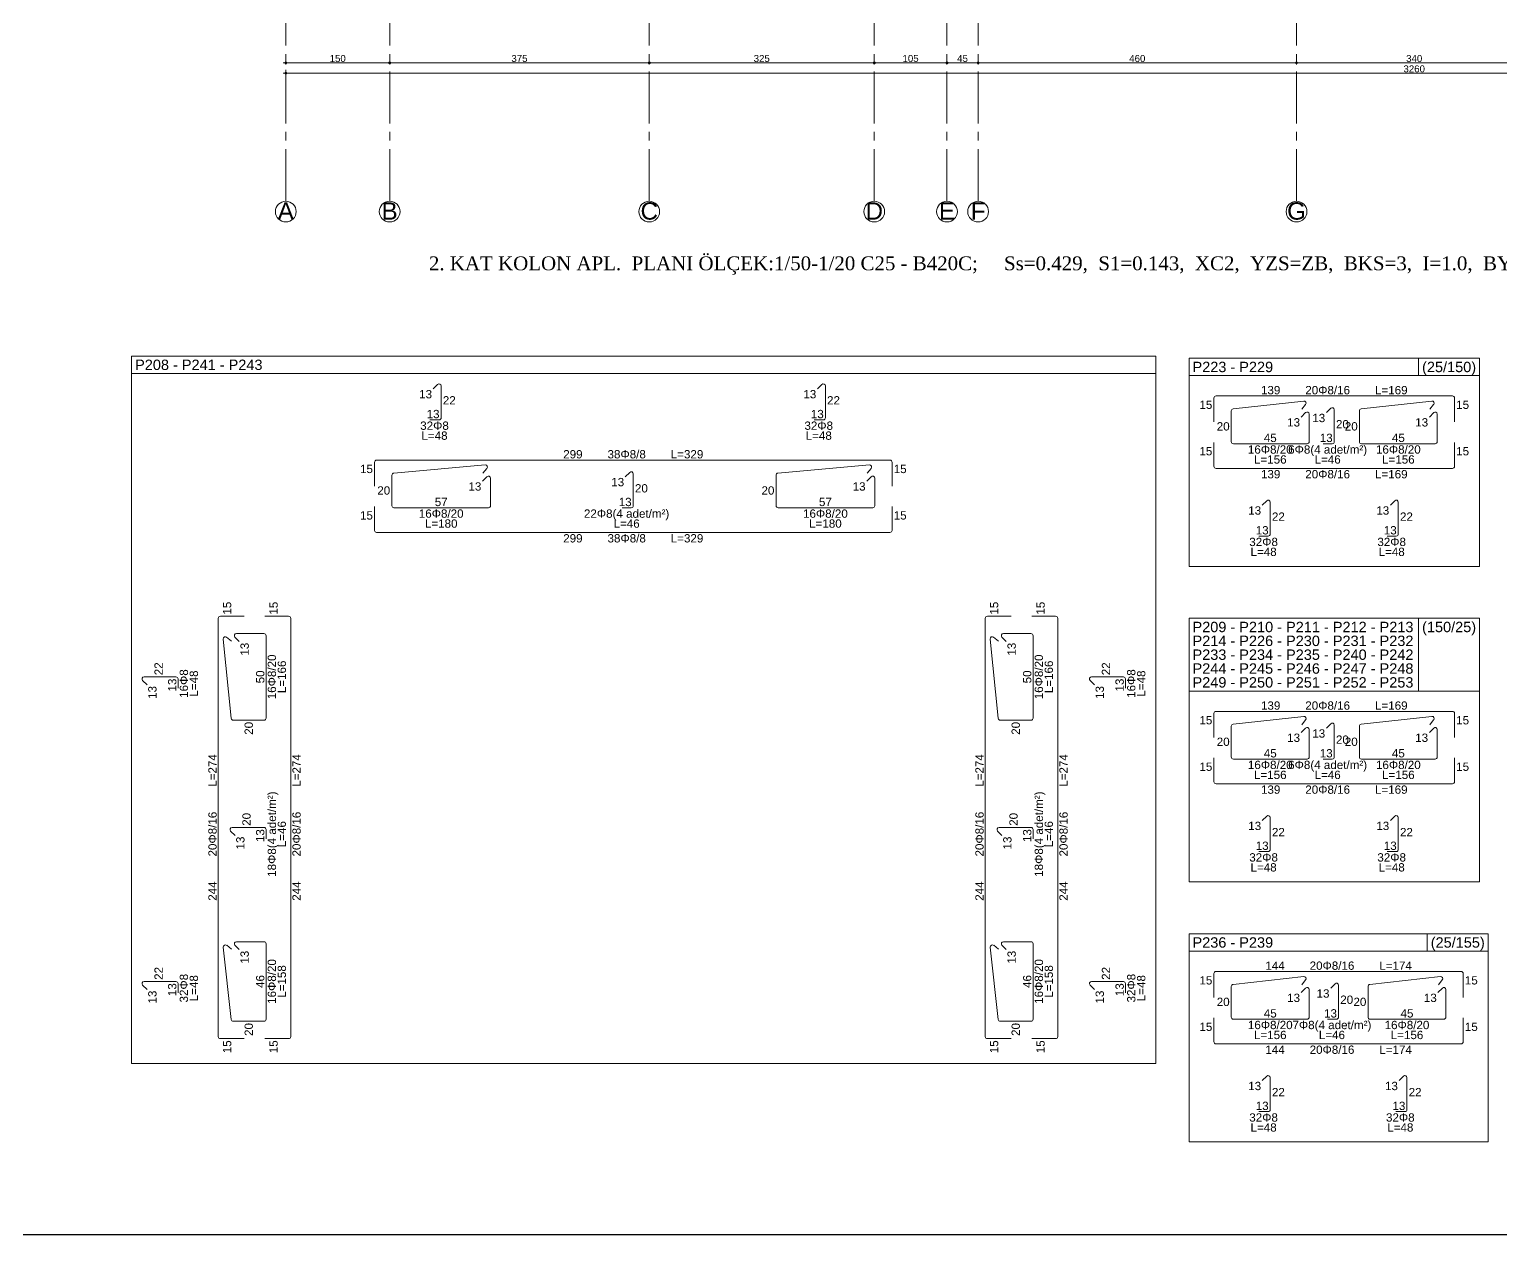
# Model space of a CAD drawing. Header units: millimetres. Extents: x 2232 to 85269, y -3593 to 5869.
# Drawn here: x 28420 to 30545, y 1369 to 3110 of the extents above; entities that cross this region are included whole.
import ezdxf

# ---------------------------------------------------------------- set-up
doc = ezdxf.new("R2010")
doc.units = ezdxf.units.MM
doc.linetypes.add('CENTER2', pattern=[112.5, 75, -12.5, 12.5, -12.5])
doc.linetypes.add('DASHDOT2', pattern=[12.7, 6.35, -3.175, 0, -3.175])
doc.layers.add('aks', color=251, linetype='DASHDOT2', lineweight=35)
for name, color, linetype in [('Donatı Topl. Uzun. Yazısı', 7, 'Continuous'), ('Donatı Uz. Yazısı', 7, 'Continuous'), ('Donatı Yazısı', 7, 'Continuous'), ('Donatı Çizgisi', 7, 'Continuous'), ('Kolon', 7, 'Continuous'), ('Standart', 7, 'Continuous'), ('Ölçülendirme', 7, 'Continuous')]:
    doc.layers.add(name, color=color, linetype=linetype)
doc.styles.add('arial_1_18', font='arial.ttf', dxfattribs={"height": 0.2})
doc.styles.add('times new roman_1_18', font='times.ttf', dxfattribs={"height": 0.2})

# ---------------------------------------------------------------- blocks, each defined once
blk = doc.blocks.new('IDE999Entity6890')
at = {"layer": 'Donatı Çizgisi', "color": 1, "linetype": 'Continuous', "lineweight": 5}
for points in [[(22322.4, 2805.6), (21980.9, 2805.6)], [(21977.9, 2802.6), (21977.9, 2768.1)], [(22146.6, 2787.8), (22140.2, 2781.5)], [(22151.7, 2739.7), (22151.7, 2785.7)], [(22325.4, 2768.1), (22325.4, 2802.6)], [(21977.9, 2738.5), (21977.9, 2704)], [(22135.4, 2736.7), (22148.7, 2736.7)], [(22325.4, 2704), (22325.4, 2738.5)], [(21980.9, 2701), (22322.4, 2701)], [(22054.1, 2654.3), (22047.7, 2647.9)], [(22059.2, 2606.2), (22059.2, 2652.2)], [(22239.1, 2654.3), (22232.7, 2647.9)], [(22244.2, 2606.2), (22244.2, 2652.2)], [(22042.9, 2603.2), (22056.2, 2603.2)], [(22227.9, 2603.2), (22241.2, 2603.2)]]:
    blk.add_lwpolyline(points, dxfattribs=at)
at = {"layer": 'Donatı Çizgisi', "color": 5, "linetype": 'Continuous', "lineweight": 5}
for points in [[(22002.9, 2784), (22002.9, 2739.7)], [(22107.6, 2798.3), (22005.6, 2787)], [(22104.6, 2786.4), (22110.2, 2793.5)], [(22187.9, 2784), (22187.9, 2739.7)], [(22292.6, 2798.3), (22190.6, 2787)], [(22289.6, 2786.4), (22295.2, 2793.5)], [(22110.3, 2781.6), (22104, 2775.2)], [(22115.4, 2739.7), (22115.4, 2779.5)], [(22295.3, 2781.6), (22289, 2775.2)], [(22300.4, 2739.7), (22300.4, 2779.5)], [(22005.9, 2736.7), (22112.4, 2736.7)], [(22190.9, 2736.7), (22297.4, 2736.7)]]:
    blk.add_lwpolyline(points, dxfattribs=at)
at = {"layer": 'Donatı Çizgisi', "color": 1, "linetype": 'Continuous', "lineweight": 5}
for centre, start, end in [((21980.9, 2802.6), 90, 180), ((22322.4, 2802.6), 360, 90), ((22148.7, 2785.7), 0, 135), ((22148.7, 2739.7), 270, 0), ((21980.9, 2704), 180, 270), ((22322.4, 2704), 270, 0), ((22056.2, 2652.2), 0, 135), ((22241.2, 2652.2), 0, 135), ((22056.2, 2606.2), 270, 0), ((22241.2, 2606.2), 270, 0)]:
    blk.add_arc(centre, 3, start, end, dxfattribs=at)
at = {"layer": 'Donatı Çizgisi', "color": 5, "linetype": 'Continuous', "lineweight": 5}
for centre, start, end in [((22005.9, 2784), 96.3402, 180), ((22107.9, 2795.3), 321.3402, 96.3402), ((22190.9, 2784), 96.3402, 180), ((22292.9, 2795.3), 321.3402, 96.3402), ((22112.4, 2779.5), 0, 135), ((22297.4, 2779.5), 0, 135), ((22005.9, 2739.7), 180, 270), ((22112.4, 2739.7), 270, 0), ((22190.9, 2739.7), 180, 270), ((22297.4, 2739.7), 270, 0)]:
    blk.add_arc(centre, 3, start, end, dxfattribs=at)
at = {"layer": 'Standart', "color": 1, "linetype": 'Continuous', "lineweight": 5}
for points in [[(21941.9, 2835), (21941.9, 2860)], [(21941.9, 2860), (22361.5, 2860)], [(22273.5, 2860), (22273.5, 2835)], [(22361.5, 2860), (22361.5, 2835)], [(21941.9, 2835), (22361.5, 2835)], [(21941.9, 2559.4), (21941.9, 2835)], [(22361.5, 2835), (22361.5, 2559.4)], [(22361.5, 2559.4), (21941.9, 2559.4)]]:
    blk.add_lwpolyline(points, dxfattribs=at)
at = {"layer": 'Donatı Topl. Uzun. Yazısı', "color": 1, "linetype": 'Continuous', "lineweight": 5, "style": 'arial_1_18'}
for s, p in [('L=169', (22210.5, 2808)), ('L=156', (22035.7, 2707.9)), ('L=46', (22123.2, 2707.9)), ('L=156', (22220.7, 2707.9)), ('L=169', (22210.5, 2686.6)), ('L=48', (22030.7, 2574.4)), ('L=48', (22215.7, 2574.4))]:
    blk.add_text(s, height=12, rotation=360, dxfattribs=at).set_placement(p)
at = {"layer": 'Donatı Uz. Yazısı', "color": 1, "linetype": 'Continuous', "lineweight": 5, "style": 'arial_1_18'}
for s, p in [('139', (22045.8, 2808)), ('15', (21956.9, 2786.9)), ('15', (22327.8, 2786.9)), ('20', (21981.9, 2755.7)), ('13', (22083.6, 2761.5)), ('13', (22119.9, 2767.8)), ('20', (22154.1, 2758.8)), ('20', (22166.9, 2755.7)), ('13', (22268.6, 2761.5)), ('45', (22049.9, 2739.1)), ('13', (22130.7, 2739.1)), ('45', (22234.9, 2739.1)), ('15', (21956.9, 2719.8)), ('15', (22327.8, 2719.8)), ('139', (22045.8, 2686.6)), ('13', (22027.4, 2634.2)), ('22', (22061.6, 2625.3)), ('13', (22212.4, 2634.2)), ('22', (22246.6, 2625.3)), ('13', (22038.2, 2605.6)), ('13', (22223.2, 2605.6))]:
    blk.add_text(s, height=12, rotation=360, dxfattribs=at).set_placement(p)
at = {"layer": 'Donatı Yazısı', "color": 1, "linetype": 'Continuous', "lineweight": 5, "style": 'arial_1_18'}
for s, p in [('20Φ8/16', (22109.8, 2808)), ('16Φ8/20', (22026.9, 2722.3)), ('6Φ8(4 adet/m²)', (22085.1, 2722.3)), ('16Φ8/20', (22211.9, 2722.3)), ('20Φ8/16', (22109.8, 2686.6)), ('32Φ8', (22028.9, 2588.8)), ('32Φ8', (22213.9, 2588.8))]:
    blk.add_text(s, height=12, rotation=360, dxfattribs=at).set_placement(p)
at = {"layer": 'Standart', "color": 1, "linetype": 'Continuous', "lineweight": 5, "style": 'arial_1_18'}
for s, p in [('P223 - P229', (21946.9, 2840)), ('(25/150)', (22278.5, 2840))]:
    blk.add_text(s, height=15, dxfattribs=at).set_placement(p)
blk = doc.blocks.new('IDE999Entity6891')
at = {"layer": 'Donatı Çizgisi', "color": 1, "linetype": 'Continuous', "lineweight": 5}
for points in [[(21977.9, 2347), (21977.9, 2312.5)], [(22322.4, 2350), (21980.9, 2350)], [(22325.4, 2312.5), (22325.4, 2347)], [(22146.6, 2332.2), (22140.2, 2325.8)], [(22151.7, 2284.1), (22151.7, 2330.1)], [(21977.9, 2282.9), (21977.9, 2248.4)], [(22135.4, 2281.1), (22148.7, 2281.1)], [(22325.4, 2248.4), (22325.4, 2282.9)], [(21980.9, 2245.4), (22322.4, 2245.4)], [(22054.1, 2198.6), (22047.7, 2192.3)], [(22059.2, 2150.5), (22059.2, 2196.5)], [(22239.1, 2198.6), (22232.7, 2192.3)], [(22244.2, 2150.5), (22244.2, 2196.5)], [(22042.9, 2147.5), (22056.2, 2147.5)], [(22227.9, 2147.5), (22241.2, 2147.5)]]:
    blk.add_lwpolyline(points, dxfattribs=at)
at = {"layer": 'Donatı Çizgisi', "color": 5, "linetype": 'Continuous', "lineweight": 5}
for points in [[(22107.6, 2342.7), (22005.6, 2331.3)], [(22104.6, 2330.8), (22110.2, 2337.8)], [(22292.6, 2342.7), (22190.6, 2331.3)], [(22289.6, 2330.8), (22295.2, 2337.8)], [(22002.9, 2328.4), (22002.9, 2284.1)], [(22110.3, 2325.9), (22104, 2319.6)], [(22115.4, 2284.1), (22115.4, 2323.8)], [(22187.9, 2328.4), (22187.9, 2284.1)], [(22295.3, 2325.9), (22289, 2319.6)], [(22300.4, 2284.1), (22300.4, 2323.8)], [(22005.9, 2281.1), (22112.4, 2281.1)], [(22190.9, 2281.1), (22297.4, 2281.1)]]:
    blk.add_lwpolyline(points, dxfattribs=at)
at = {"layer": 'Donatı Çizgisi', "color": 1, "linetype": 'Continuous', "lineweight": 5}
for centre, start, end in [((21980.9, 2347), 90, 180), ((22322.4, 2347), 0, 90), ((22148.7, 2330.1), 0, 135), ((22148.7, 2284.1), 270, 0), ((21980.9, 2248.4), 180, 270), ((22322.4, 2248.4), 270, 0), ((22056.2, 2196.5), 0, 135), ((22241.2, 2196.5), 0, 135), ((22056.2, 2150.5), 270, 0), ((22241.2, 2150.5), 270, 0)]:
    blk.add_arc(centre, 3, start, end, dxfattribs=at)
at = {"layer": 'Donatı Çizgisi', "color": 5, "linetype": 'Continuous', "lineweight": 5}
for centre, start, end in [((22107.9, 2339.7), 321.3402, 96.3402), ((22292.9, 2339.7), 321.3402, 96.3402), ((22005.9, 2328.4), 96.3402, 180), ((22112.4, 2323.8), 0, 135), ((22190.9, 2328.4), 96.3402, 180), ((22297.4, 2323.8), 0, 135), ((22005.9, 2284.1), 180, 270), ((22112.4, 2284.1), 270, 0), ((22190.9, 2284.1), 180, 270), ((22297.4, 2284.1), 270, 0)]:
    blk.add_arc(centre, 3, start, end, dxfattribs=at)
at = {"layer": 'Standart', "color": 1, "linetype": 'Continuous', "lineweight": 5}
for points in [[(21941.9, 2379.4), (21941.9, 2484.4)], [(21941.9, 2484.4), (22361.5, 2484.4)], [(22273.5, 2484.4), (22273.5, 2379.4)], [(22361.5, 2484.4), (22361.5, 2379.4)], [(21941.9, 2379.4), (22361.5, 2379.4)], [(21941.9, 2103.7), (21941.9, 2379.4)], [(22361.5, 2379.4), (22361.5, 2103.7)], [(22361.5, 2103.7), (21941.9, 2103.7)]]:
    blk.add_lwpolyline(points, dxfattribs=at)
at = {"layer": 'Donatı Topl. Uzun. Yazısı', "color": 1, "linetype": 'Continuous', "lineweight": 5, "style": 'arial_1_18'}
for s, p in [('L=169', (22210.5, 2352.4)), ('L=156', (22035.7, 2252.3)), ('L=46', (22123.2, 2252.3)), ('L=156', (22220.7, 2252.3)), ('L=169', (22210.5, 2231)), ('L=48', (22030.7, 2118.7)), ('L=48', (22215.7, 2118.7))]:
    blk.add_text(s, height=12, rotation=360, dxfattribs=at).set_placement(p)
at = {"layer": 'Donatı Uz. Yazısı', "color": 1, "linetype": 'Continuous', "lineweight": 5, "style": 'arial_1_18'}
for s, p in [('139', (22045.8, 2352.4)), ('15', (21956.9, 2331.2)), ('15', (22327.8, 2331.2)), ('13', (22083.6, 2305.9)), ('13', (22119.9, 2312.1)), ('13', (22268.6, 2305.9)), ('20', (21981.9, 2300.1)), ('45', (22049.9, 2283.5)), ('13', (22130.7, 2283.5)), ('20', (22154.1, 2303.2)), ('20', (22166.9, 2300.1)), ('45', (22234.9, 2283.5)), ('15', (21956.9, 2264.1)), ('15', (22327.8, 2264.1)), ('139', (22045.8, 2231)), ('13', (22027.4, 2178.6)), ('13', (22212.4, 2178.6)), ('22', (22061.6, 2169.6)), ('22', (22246.6, 2169.6)), ('13', (22038.2, 2149.9)), ('13', (22223.2, 2149.9))]:
    blk.add_text(s, height=12, rotation=360, dxfattribs=at).set_placement(p)
at = {"layer": 'Donatı Yazısı', "color": 1, "linetype": 'Continuous', "lineweight": 5, "style": 'arial_1_18'}
for s, p in [('20Φ8/16', (22109.8, 2352.4)), ('16Φ8/20', (22026.9, 2266.7)), ('6Φ8(4 adet/m²)', (22085.1, 2266.7)), ('16Φ8/20', (22211.9, 2266.7)), ('20Φ8/16', (22109.8, 2231)), ('32Φ8', (22028.9, 2133.1)), ('32Φ8', (22213.9, 2133.1))]:
    blk.add_text(s, height=12, rotation=360, dxfattribs=at).set_placement(p)
at = {"layer": 'Standart', "color": 1, "linetype": 'Continuous', "lineweight": 5, "style": 'arial_1_18'}
for s, p in [('P209 - P210 - P211 - P212 - P213', (21946.9, 2464.4)), ('(150/25)', (22278.5, 2464.4)), ('P214 - P226 - P230 - P231 - P232', (21946.9, 2444.4)), ('P233 - P234 - P235 - P240 - P242', (21946.9, 2424.4)), ('P244 - P245 - P246 - P247 - P248', (21946.9, 2404.4)), ('P249 - P250 - P251 - P252 - P253', (21946.9, 2384.4))]:
    blk.add_text(s, height=15, dxfattribs=at).set_placement(p)
blk = doc.blocks.new('IDE999Entity6892')
at = {"layer": 'Donatı Çizgisi', "color": 1, "linetype": 'Continuous', "lineweight": 5}
for points in [[(21977.9, 1971.3), (21977.9, 1936.8)], [(22334.9, 1974.3), (21980.9, 1974.3)], [(22152.8, 1956.5), (22146.5, 1950.2)], [(22337.9, 1936.8), (22337.9, 1971.3)], [(22157.9, 1908.4), (22157.9, 1954.4)], [(21977.9, 1907.2), (21977.9, 1872.7)], [(22141.7, 1905.4), (22154.9, 1905.4)], [(22337.9, 1872.7), (22337.9, 1907.2)], [(21980.9, 1869.7), (22334.9, 1869.7)], [(22054.1, 1823), (22047.7, 1816.6)], [(22059.2, 1774.8), (22059.2, 1820.9)], [(22251.6, 1823), (22245.2, 1816.6)], [(22256.7, 1774.8), (22256.7, 1820.9)], [(22042.9, 1771.8), (22056.2, 1771.8)], [(22240.4, 1771.8), (22253.7, 1771.8)]]:
    blk.add_lwpolyline(points, dxfattribs=at)
at = {"layer": 'Donatı Çizgisi', "color": 5, "linetype": 'Continuous', "lineweight": 5}
for points in [[(22107.6, 1967), (22005.6, 1955.7)], [(22104.6, 1955.1), (22110.2, 1962.2)], [(22305.1, 1967), (22203.1, 1955.7)], [(22302.1, 1955.1), (22307.7, 1962.2)], [(22002.9, 1952.7), (22002.9, 1908.4)], [(22110.3, 1950.3), (22104, 1943.9)], [(22115.4, 1908.4), (22115.4, 1948.2)], [(22200.4, 1952.7), (22200.4, 1908.4)], [(22307.8, 1950.3), (22301.5, 1943.9)], [(22312.9, 1908.4), (22312.9, 1948.2)], [(22005.9, 1905.4), (22112.4, 1905.4)], [(22203.4, 1905.4), (22309.9, 1905.4)]]:
    blk.add_lwpolyline(points, dxfattribs=at)
at = {"layer": 'Donatı Çizgisi', "color": 1, "linetype": 'Continuous', "lineweight": 5}
for centre, start, end in [((21980.9, 1971.3), 90, 180), ((22154.9, 1954.4), 0, 135), ((22334.9, 1971.3), 0, 90), ((22154.9, 1908.4), 270, 0), ((21980.9, 1872.7), 180, 270), ((22334.9, 1872.7), 270, 0), ((22056.2, 1820.9), 0, 135), ((22253.7, 1820.9), 0, 135), ((22056.2, 1774.8), 270, 0), ((22253.7, 1774.8), 270, 0)]:
    blk.add_arc(centre, 3, start, end, dxfattribs=at)
at = {"layer": 'Donatı Çizgisi', "color": 5, "linetype": 'Continuous', "lineweight": 5}
for centre, start, end in [((22005.9, 1952.7), 96.3402, 180), ((22107.9, 1964), 321.3402, 96.3402), ((22203.4, 1952.7), 96.3402, 180), ((22305.4, 1964), 321.3402, 96.3402), ((22112.4, 1948.2), 0, 135), ((22309.9, 1948.2), 0, 135), ((22005.9, 1908.4), 180, 270), ((22112.4, 1908.4), 270, 0), ((22203.4, 1908.4), 180, 270), ((22309.9, 1908.4), 270, 0)]:
    blk.add_arc(centre, 3, start, end, dxfattribs=at)
at = {"layer": 'Standart', "color": 1, "linetype": 'Continuous', "lineweight": 5}
for points in [[(21941.9, 2003.7), (21941.9, 2028.7)], [(21941.9, 2028.7), (22374, 2028.7)], [(22286, 2028.7), (22286, 2003.7)], [(22374, 2028.7), (22374, 2003.7)], [(21941.9, 2003.7), (22374, 2003.7)], [(21941.9, 1728.1), (21941.9, 2003.7)], [(22374, 2003.7), (22374, 1728.1)], [(22374, 1728.1), (21941.9, 1728.1)]]:
    blk.add_lwpolyline(points, dxfattribs=at)
at = {"layer": 'Donatı Topl. Uzun. Yazısı', "color": 1, "linetype": 'Continuous', "lineweight": 5, "style": 'arial_1_18'}
for s, p in [('L=174', (22216.7, 1976.7)), ('L=156', (22035.7, 1876.6)), ('L=46', (22129.4, 1876.6)), ('L=156', (22233.2, 1876.6)), ('L=174', (22216.7, 1855.3)), ('L=48', (22030.7, 1743)), ('L=48', (22228.2, 1743))]:
    blk.add_text(s, height=12, rotation=360, dxfattribs=at).set_placement(p)
at = {"layer": 'Donatı Uz. Yazısı', "color": 1, "linetype": 'Continuous', "lineweight": 5, "style": 'arial_1_18'}
for s, p in [('144', (22052.1, 1976.7)), ('15', (21956.9, 1955.5)), ('15', (22340.3, 1955.5)), ('20', (21981.9, 1924.4)), ('13', (22083.6, 1930.2)), ('13', (22126.1, 1936.5)), ('20', (22160.3, 1927.5)), ('20', (22179.4, 1924.4)), ('13', (22281.1, 1930.2)), ('45', (22049.9, 1907.8)), ('13', (22136.9, 1907.8)), ('45', (22247.4, 1907.8)), ('15', (21956.9, 1888.4)), ('15', (22340.3, 1888.4)), ('144', (22052.1, 1855.3)), ('13', (22027.4, 1802.9)), ('13', (22224.9, 1802.9)), ('13', (22038.2, 1774.2)), ('22', (22061.6, 1794)), ('13', (22235.7, 1774.2)), ('22', (22259.1, 1794))]:
    blk.add_text(s, height=12, rotation=360, dxfattribs=at).set_placement(p)
at = {"layer": 'Donatı Yazısı', "color": 1, "linetype": 'Continuous', "lineweight": 5, "style": 'arial_1_18'}
for s, p in [('20Φ8/16', (22116.1, 1976.7)), ('16Φ8/20', (22026.9, 1891)), ('7Φ8(4 adet/m²)', (22091.3, 1891)), ('16Φ8/20', (22224.4, 1891)), ('20Φ8/16', (22116.1, 1855.3)), ('32Φ8', (22028.9, 1757.4)), ('32Φ8', (22226.4, 1757.4))]:
    blk.add_text(s, height=12, rotation=360, dxfattribs=at).set_placement(p)
at = {"layer": 'Standart', "color": 1, "linetype": 'Continuous', "lineweight": 5, "style": 'arial_1_18'}
for s, p in [('P236 - P239', (21946.9, 2008.7)), ('(25/155)', (22291, 2008.7))]:
    blk.add_text(s, height=15, dxfattribs=at).set_placement(p)
blk = doc.blocks.new('IDE999Entity6895')
at = {"layer": 'Donatı Çizgisi', "color": 1, "linetype": 'Continuous', "lineweight": 5}
for points in [[(22383.9, 860.9), (22377.5, 854.5)], [(22389, 812.7), (22389, 858.7)], [(22938.9, 860.9), (22932.5, 854.5)], [(22944, 812.7), (22944, 858.7)], [(22372.8, 809.7), (22386, 809.7)], [(22927.8, 809.7), (22941, 809.7)], [(22292.8, 748.6), (22292.8, 714.1)], [(23037.3, 751.6), (22295.8, 751.6)], [(23040.3, 714.1), (23040.3, 748.6)], [(22661.4, 733.8), (22655, 727.5)], [(22666.5, 685.7), (22666.5, 731.7)], [(22292.8, 684.5), (22292.8, 650)], [(22650.3, 682.7), (22663.5, 682.7)], [(23040.3, 650), (23040.3, 684.5)], [(22295.8, 647), (23037.3, 647)], [(22067.1, 522.9), (22067.1, -81.1)], [(22104.6, 525.9), (22070.1, 525.9)], [(22168.7, 525.9), (22134.2, 525.9)], [(22171.7, -81.1), (22171.7, 522.9)], [(23175, 522.9), (23175, -81.1)], [(23212.5, 525.9), (23178, 525.9)], [(23276.6, 525.9), (23242.1, 525.9)], [(23279.6, -81.1), (23279.6, 522.9)], [(21957.8, 433.3), (21964.1, 426.9)], [(22005.9, 438.4), (21959.9, 438.4)], [(22008.9, 422.1), (22008.9, 435.4)], [(23326.3, 433.3), (23332.6, 426.9)], [(23374.4, 438.4), (23328.4, 438.4)], [(23377.4, 422.1), (23377.4, 435.4)], [(22084.8, 215.8), (22091.2, 209.4)], [(22133, 220.9), (22087, 220.9)], [(22136, 204.6), (22136, 217.9)], [(23192.7, 215.8), (23199.1, 209.4)], [(23240.9, 220.9), (23194.9, 220.9)], [(23243.9, 204.6), (23243.9, 217.9)], [(21957.8, -6.7), (21964.1, -13.1)], [(22005.9, -1.6), (21959.9, -1.6)], [(22008.9, -17.9), (22008.9, -4.6)], [(23326.3, -6.7), (23332.6, -13.1)], [(23374.4, -1.6), (23328.4, -1.6)], [(23377.4, -17.9), (23377.4, -4.6)], [(22070.1, -84.1), (22104.6, -84.1)], [(22134.2, -84.1), (22168.7, -84.1)], [(23178, -84.1), (23212.5, -84.1)], [(23242.1, -84.1), (23276.6, -84.1)]]:
    blk.add_lwpolyline(points, dxfattribs=at)
at = {"layer": 'Donatı Çizgisi', "color": 5, "linetype": 'Continuous', "lineweight": 5}
for points in [[(22452.5, 744.5), (22320.5, 732.9)], [(23007.5, 744.5), (22875.5, 732.9)], [(22317.8, 729.9), (22317.8, 685.7)], [(22455.1, 727.6), (22448.8, 721.2)], [(22449.3, 732.7), (22455.1, 739.6)], [(22460.3, 685.7), (22460.3, 725.4)], [(22872.8, 729.9), (22872.8, 685.7)], [(23010.1, 727.6), (23003.8, 721.2)], [(23004.3, 732.7), (23010.1, 739.6)], [(23015.3, 685.7), (23015.3, 725.4)], [(22320.8, 682.7), (22457.3, 682.7)], [(22875.8, 682.7), (23012.3, 682.7)], [(22074.2, 493.1), (22085.7, 378.6)], [(22086.1, 490), (22079.1, 495.7)], [(22091.1, 495.8), (22097.4, 489.4)], [(22133, 500.9), (22093.2, 500.9)], [(22136, 378.9), (22136, 497.9)], [(23182.1, 493.1), (23193.6, 378.6)], [(23194, 490), (23187, 495.7)], [(23199, 495.8), (23205.3, 489.4)], [(23240.9, 500.9), (23201.1, 500.9)], [(23243.9, 378.9), (23243.9, 497.9)], [(22088.7, 375.9), (22133, 375.9)], [(23196.6, 375.9), (23240.9, 375.9)], [(22074.3, 48), (22085.7, -56.4)], [(22086.2, 45), (22079.2, 50.7)], [(22091.1, 50.8), (22097.4, 44.4)], [(22133, 55.9), (22093.2, 55.9)], [(22136, -56.1), (22136, 52.9)], [(23182.2, 48), (23193.6, -56.4)], [(23194.1, 45), (23187.1, 50.7)], [(23199, 50.8), (23205.3, 44.4)], [(23240.9, 55.9), (23201.1, 55.9)], [(23243.9, -56.1), (23243.9, 52.9)], [(22088.6, -59.1), (22133, -59.1)], [(23196.5, -59.1), (23240.9, -59.1)]]:
    blk.add_lwpolyline(points, dxfattribs=at)
at = {"layer": 'Donatı Çizgisi', "color": 1, "linetype": 'Continuous', "lineweight": 5}
for centre, start, end in [((22386, 858.7), 0, 135), ((22941, 858.7), 0, 135), ((22386, 812.7), 270, 0), ((22941, 812.7), 270, 0), ((22295.8, 748.6), 90, 180), ((23037.3, 748.6), 0, 90), ((22663.5, 731.7), 0, 135), ((22663.5, 685.7), 270, 0), ((22295.8, 650), 180, 270), ((23037.3, 650), 270, 0), ((22070.1, 522.9), 90, 180), ((22168.7, 522.9), 0, 90), ((23178, 522.9), 90, 180), ((23276.6, 522.9), 0, 90), ((21959.9, 435.4), 90, 225), ((22005.9, 435.4), 0, 90), ((23328.4, 435.4), 90, 225), ((23374.4, 435.4), 0, 90), ((22087, 217.9), 90, 225), ((22133, 217.9), 0, 90), ((23194.9, 217.9), 90, 225), ((23240.9, 217.9), 0, 90), ((21959.9, -4.6), 90, 225), ((22005.9, -4.6), 0, 90), ((23328.4, -4.6), 90, 225), ((23374.4, -4.6), 0, 90), ((22070.1, -81.1), 180, 270), ((22168.7, -81.1), 270, 0), ((23178, -81.1), 180, 270), ((23276.6, -81.1), 270, 0)]:
    blk.add_arc(centre, 3, start, end, dxfattribs=at)
at = {"layer": 'Donatı Çizgisi', "color": 5, "linetype": 'Continuous', "lineweight": 5}
for centre, start, end in [((22452.8, 741.5), 320.0131, 95.0131), ((23007.8, 741.5), 320.0131, 95.0131), ((22320.8, 729.9), 95.0131, 180), ((22457.3, 725.4), 0, 135), ((22875.8, 729.9), 95.0131, 180), ((23012.3, 725.4), 0, 135), ((22320.8, 685.7), 180, 270), ((22457.3, 685.7), 270, 0), ((22875.8, 685.7), 180, 270), ((23012.3, 685.7), 270, 0), ((22077.2, 493.4), 50.7106, 185.7106), ((22093.2, 497.9), 90, 225), ((22133, 497.9), 0, 90), ((23185.1, 493.4), 50.7106, 185.7106), ((23201.1, 497.9), 90, 225), ((23240.9, 497.9), 0, 90), ((22088.7, 378.9), 185.7106, 270), ((22133, 378.9), 270, 0), ((23196.6, 378.9), 185.7106, 270), ((23240.9, 378.9), 270, 0), ((22077.3, 48.3), 51.2034, 186.2034), ((22093.2, 52.9), 90, 225), ((22133, 52.9), 0, 90), ((23185.2, 48.3), 51.2034, 186.2034), ((23201.1, 52.9), 90, 225), ((23240.9, 52.9), 0, 90), ((22088.6, -56.1), 186.2034, 270), ((22133, -56.1), 270, 0), ((23196.5, -56.1), 186.2034, 270), ((23240.9, -56.1), 270, 0)]:
    blk.add_arc(centre, 3, start, end, dxfattribs=at)
at = {"layer": 'Standart', "color": 1, "linetype": 'Continuous', "lineweight": 5}
for points in [[(21941.9, 876.7), (21941.9, 901.7)], [(21941.9, 901.7), (23421.2, 901.7)], [(23421.2, 901.7), (23421.2, 876.7)], [(21941.9, 876.7), (23421.2, 876.7)], [(21941.9, -120.2), (21941.9, 876.7)], [(23421.2, 876.7), (23421.2, -120.2)], [(23421.2, -120.2), (21941.9, -120.2)]]:
    blk.add_lwpolyline(points, dxfattribs=at)
at = {"layer": 'Donatı Topl. Uzun. Yazısı', "color": 1, "linetype": 'Continuous', "lineweight": 5, "style": 'arial_1_18'}
for s, p in [('L=48', (22360.5, 780.9)), ('L=48', (22915.5, 780.9)), ('L=329', (22720.6, 754)), ('L=180', (22365.5, 653.9)), ('L=46', (22638, 653.9)), ('L=180', (22920.5, 653.9)), ('L=329', (22720.6, 632.6))]:
    blk.add_text(s, height=12, dxfattribs=at).set_placement(p)
for s, p in [('L=48', (22037.7, 409.9)), ('L=166', (22164.8, 414.9)), ('L=166', (23272.7, 414.9)), ('L=48', (23406.2, 409.9)), ('L=274', (22064.7, 279.7)), ('L=274', (22186.1, 279.7)), ('L=274', (23172.6, 279.7)), ('L=274', (23294, 279.7)), ('L=46', (22164.8, 192.4)), ('L=46', (23272.7, 192.4)), ('L=48', (22037.7, -30.1)), ('L=158', (22164.8, -25.1)), ('L=158', (23272.7, -25.1)), ('L=48', (23406.2, -30.1))]:
    blk.add_text(s, height=12, rotation=90, dxfattribs=at).set_placement(p)
at = {"layer": 'Donatı Uz. Yazısı', "color": 1, "linetype": 'Continuous', "lineweight": 5, "style": 'arial_1_18'}
for s, p in [('13', (22357.2, 840.8)), ('13', (22912.2, 840.8)), ('22', (22391.4, 831.9)), ('22', (22946.4, 831.9)), ('13', (22368, 812.1)), ('13', (22923, 812.1)), ('299', (22565.3, 754)), ('15', (22271.7, 732.8)), ('13', (22634.7, 713.8)), ('20', (22296.7, 701.7)), ('13', (22428.4, 707.5)), ('20', (22668.9, 704.8)), ('20', (22851.7, 701.7)), ('13', (22983.4, 707.5)), ('57', (22379.7, 685.1)), ('13', (22645.5, 685.1)), ('57', (22934.7, 685.1)), ('15', (23042.7, 665.7)), ('299', (22565.3, 632.6))]:
    blk.add_text(s, height=12, dxfattribs=at).set_placement(p)
for s, rotation, p in [('15', 360, (23042.7, 732.8)), ('15', 360, (22271.7, 665.7)), ('15', 90, (22085.8, 528.3)), ('15', 90, (22152.9, 528.3)), ('15', 90, (23193.7, 528.3)), ('15', 90, (23260.8, 528.3)), ('13', 90, (22111.1, 469.1)), ('13', 90, (23219, 469.1)), ('22', 90, (21986.8, 440.8)), ('50', 90, (22133.6, 429.1)), ('50', 90, (23241.5, 429.1)), ('22', 90, (23355.3, 440.8)), ('13', 90, (22006.5, 417.3)), ('13', 90, (23375, 417.3)), ('13', 90, (21977.8, 406.6)), ('13', 90, (23346.3, 406.6)), ('20', 90, (22117, 354.8)), ('20', 90, (23224.9, 354.8)), ('20', 90, (22113.8, 223.3)), ('20', 90, (23221.7, 223.3)), ('13', 90, (22133.6, 199.8)), ('13', 90, (23241.5, 199.8)), ('13', 90, (22104.9, 189.1)), ('13', 90, (23212.8, 189.1)), ('244', 90, (22064.7, 115)), ('244', 90, (22186.1, 115)), ('244', 90, (23172.6, 115)), ('244', 90, (23294, 115)), ('13', 90, (22111.1, 24.1)), ('13', 90, (23219, 24.1)), ('22', 90, (21986.8, 0.8)), ('46', 90, (22133.6, -10.9)), ('46', 90, (23241.5, -10.9)), ('22', 90, (23355.3, 0.8)), ('13', 90, (21977.8, -33.4)), ('13', 90, (22006.5, -22.7)), ('13', 90, (23346.3, -33.4)), ('13', 90, (23375, -22.7)), ('20', 90, (22117, -80.2)), ('20', 90, (23224.9, -80.2)), ('15', 90, (22085.8, -105.2)), ('15', 90, (22152.9, -105.2)), ('15', 90, (23193.7, -105.2)), ('15', 90, (23260.8, -105.2))]:
    blk.add_text(s, height=12, rotation=rotation, dxfattribs=at).set_placement(p)
at = {"layer": 'Donatı Yazısı', "color": 1, "linetype": 'Continuous', "lineweight": 5, "style": 'arial_1_18'}
for s, p in [('32Φ8', (22358.7, 795.3)), ('32Φ8', (22913.7, 795.3)), ('38Φ8/8', (22629.3, 754)), ('16Φ8/20', (22356.7, 668.3)), ('22Φ8(4 adet/m²)', (22595.2, 668.3)), ('16Φ8/20', (22911.7, 668.3)), ('38Φ8/8', (22629.3, 632.6))]:
    blk.add_text(s, height=12, dxfattribs=at).set_placement(p)
for s, p in [('16Φ8/20', (22150.4, 406.1)), ('16Φ8/20', (23258.3, 406.1)), ('16Φ8', (22023.3, 408.1)), ('16Φ8', (23391.8, 408.1)), ('18Φ8(4 adet/m²)', (22150.4, 149.6)), ('18Φ8(4 adet/m²)', (23258.3, 149.6)), ('20Φ8/16', (22064.7, 179)), ('20Φ8/16', (22186.1, 179)), ('20Φ8/16', (23172.6, 179)), ('20Φ8/16', (23294, 179)), ('16Φ8/20', (22150.4, -33.9)), ('16Φ8/20', (23258.3, -33.9)), ('32Φ8', (22023.3, -31.9)), ('32Φ8', (23391.8, -31.9))]:
    blk.add_text(s, height=12, rotation=90, dxfattribs=at).set_placement(p)
at = {"layer": 'Standart', "color": 1, "linetype": 'Continuous', "lineweight": 5, "style": 'arial_1_18'}
blk.add_text('P208 - P241 - P243', height=15, dxfattribs=at).set_placement((21946.9, 881.7))
blk = doc.blocks.new('IDE999Entity6899')
at = {"layer": 'aks', "color": 250, "linetype": 'CENTER2', "lineweight": 5}
blk.add_lwpolyline([(19227.5, -100), (19227.5, 200)], dxfattribs=at)
at = {"layer": 'aks', "color": 30, "linetype": 'Continuous', "lineweight": 5}
blk.add_circle((19227.5, -115), 15, dxfattribs=at)
at = {"layer": 'aks', "color": 1, "linetype": 'Continuous', "lineweight": 5, "style": 'arial_1_18'}
blk.add_text('E', height=25, dxfattribs=at).set_placement((19215.8, -126.6))
blk = doc.blocks.new('IDE999Entity6906')
at = {"layer": 'aks', "color": 250, "linetype": 'CENTER2', "lineweight": 5}
blk.add_lwpolyline([(19732.5, -100), (19732.5, 200)], dxfattribs=at)
at = {"layer": 'aks', "color": 30, "linetype": 'Continuous', "lineweight": 5}
blk.add_circle((19732.5, -115), 15, dxfattribs=at)
at = {"layer": 'aks', "color": 1, "linetype": 'Continuous', "lineweight": 5, "style": 'arial_1_18'}
blk.add_text('G', height=25, dxfattribs=at).set_placement((19718.9, -126.6))
blk = doc.blocks.new('IDE999Entity6907')
at = {"layer": 'aks', "color": 250, "linetype": 'CENTER2', "lineweight": 5}
blk.add_lwpolyline([(19122.5, -100), (19122.5, 200)], dxfattribs=at)
at = {"layer": 'aks', "color": 30, "linetype": 'Continuous', "lineweight": 5}
blk.add_circle((19122.5, -115), 15, dxfattribs=at)
at = {"layer": 'aks', "color": 1, "linetype": 'Continuous', "lineweight": 5, "style": 'arial_1_18'}
blk.add_text('D', height=25, dxfattribs=at).set_placement((19109.9, -126.6))
blk = doc.blocks.new('IDE999Entity6908')
at = {"layer": 'aks', "color": 250, "linetype": 'CENTER2', "lineweight": 5}
blk.add_lwpolyline([(19272.5, -100), (19272.5, 200)], dxfattribs=at)
at = {"layer": 'aks', "color": 30, "linetype": 'Continuous', "lineweight": 5}
blk.add_circle((19272.5, -115), 15, dxfattribs=at)
at = {"layer": 'aks', "color": 1, "linetype": 'Continuous', "lineweight": 5, "style": 'arial_1_18'}
blk.add_text('F', height=25, dxfattribs=at).set_placement((19261.8, -126.6))
blk = doc.blocks.new('IDE999Entity6909')
at = {"layer": 'aks', "color": 250, "linetype": 'CENTER2', "lineweight": 5}
blk.add_lwpolyline([(18797.5, -100), (18797.5, 200)], dxfattribs=at)
at = {"layer": 'aks', "color": 30, "linetype": 'Continuous', "lineweight": 5}
blk.add_circle((18797.5, -115), 15, dxfattribs=at)
at = {"layer": 'aks', "color": 1, "linetype": 'Continuous', "lineweight": 5, "style": 'arial_1_18'}
blk.add_text('C', height=25, dxfattribs=at).set_placement((18784.9, -126.6))
blk = doc.blocks.new('IDE999Entity6918')
at = {"layer": 'aks', "color": 250, "linetype": 'CENTER2', "lineweight": 5}
blk.add_lwpolyline([(18272.5, -100), (18272.5, 200)], dxfattribs=at)
at = {"layer": 'aks', "color": 30, "linetype": 'Continuous', "lineweight": 5}
blk.add_circle((18272.5, -115), 15, dxfattribs=at)
at = {"layer": 'aks', "color": 1, "linetype": 'Continuous', "lineweight": 5, "style": 'arial_1_18'}
blk.add_text('A', height=25, dxfattribs=at).set_placement((18260.8, -126.6))
blk = doc.blocks.new('IDE999Entity6919')
at = {"layer": 'aks', "color": 250, "linetype": 'CENTER2', "lineweight": 5}
blk.add_lwpolyline([(18422.5, -100), (18422.5, 200)], dxfattribs=at)
at = {"layer": 'aks', "color": 30, "linetype": 'Continuous', "lineweight": 5}
blk.add_circle((18422.5, -115), 15, dxfattribs=at)
at = {"layer": 'aks', "color": 1, "linetype": 'Continuous', "lineweight": 5, "style": 'arial_1_18'}
blk.add_text('B', height=25, dxfattribs=at).set_placement((18410.8, -126.6))

msp = doc.modelspace()

# ---------------------------------------------------------------- linework, layer by layer
msp.add_line((3332.4, 1368.7), (79990.7, 1368.7))
at = {"layer": 'Ölçülendirme', "color": 5, "linetype": 'Continuous', "lineweight": 5}
for points in [[(28786.2, 3061.4), (32054.2, 3061.4)], [(28790.2, 3066.4), (28790.2, 3058.9)], [(28940.2, 3066.4), (28940.2, 3058.9)], [(29315.2, 3066.4), (29315.2, 3058.9)], [(29640.2, 3066.4), (29640.2, 3058.9)], [(29745.2, 3066.4), (29745.2, 3058.9)], [(29790.2, 3066.4), (29790.2, 3058.9)], [(30250.2, 3066.4), (30250.2, 3058.9)], [(28786.2, 3046.4), (32054.2, 3046.4)], [(28790.2, 3051.4), (28790.2, 3043.9)]]:
    msp.add_lwpolyline(points, dxfattribs=at)
for centre in [(28790.2, 3061.4), (28940.2, 3061.4), (29315.2, 3061.4), (29640.2, 3061.4), (29745.2, 3061.4), (29790.2, 3061.4), (30250.2, 3061.4), (28790.2, 3046.4)]:
    msp.add_circle(centre, 1.5, dxfattribs=at)

# ---------------------------------------------------------------- block references
at = {"layer": 'aks'}
for name in ['IDE999Entity6918', 'IDE999Entity6919', 'IDE999Entity6909', 'IDE999Entity6907', 'IDE999Entity6899', 'IDE999Entity6908', 'IDE999Entity6906']:
    msp.add_blockref(name, (10517.7, 2961.4), dxfattribs=at)
at = {"layer": 'Kolon'}
for name, p in [('IDE999Entity6895', (6625.6, 1735.9)), ('IDE999Entity6890', (8153, -225.5)), ('IDE999Entity6891', (8153, -225.5)), ('IDE999Entity6892', (8153, -225.5))]:
    msp.add_blockref(name, p, dxfattribs=at)

# ---------------------------------------------------------------- texts
at = {"layer": 'Standart', "color": 1, "linetype": 'Continuous', "lineweight": 5, "style": 'times new roman_1_18'}
msp.add_text('2. KAT KOLON APL.  PLANI ÖLÇEK:1/50-1/20 C25 - B420C;     Ss=0.429,  S1=0.143,  XC2,  YZS=ZB,  BKS=3,  I=1.0,  BYS=7,  DTS=3,  Ta=0.06, Tb=0.30,  RX=4.7,  RY=4.7,  DX=2.5,  DY=2.5', height=20, dxfattribs=at).set_placement((28996.9, 2761.7))
at = {"layer": 'Ölçülendirme', "color": 5, "linetype": 'Continuous', "lineweight": 5, "style": 'arial_1_18'}
for s, p in [('150', (28853.5, 3062.6)), ('375', (29116, 3062.6)), ('325', (29466, 3062.6)), ('105', (29681, 3062.6)), ('45', (29759.9, 3062.6)), ('460', (30008.5, 3062.6)), ('340', (30408.5, 3062.6)), ('3260', (30404.6, 3047.6))]:
    msp.add_text(s, height=10, dxfattribs=at).set_placement(p)

doc.saveas('drawing.dxf')
